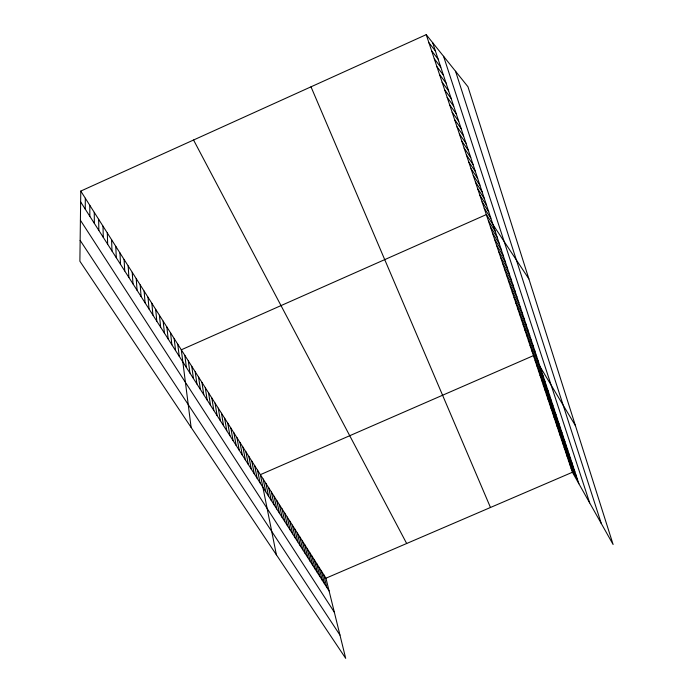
<?xml version="1.0" encoding="UTF-8"?>
<svg xmlns="http://www.w3.org/2000/svg" width="693" height="693" viewBox="0 0 693 693"><rect width="100%" height="100%" fill="white"/><g stroke="black" fill="none" stroke-linecap="round" stroke-linejoin="round"><path stroke-width="1.04" d="M85.265 209.156L85.317 198.25M80.778 191.077L79.886 261.226L345.694 658.35L325.953 578.196L80.778 191.077L426.221 34.65L467.966 86.764L613.114 544.507L572.418 472.262L426.221 34.65M325.953 578.196L572.418 472.262M428.95 42.793L435.395 50.935M431.635 50.849L438.097 59.096M434.294 58.818L440.774 67.169M436.928 66.701L443.425 75.156M439.535 74.498L446.041 83.047M442.117 82.216L448.631 90.861M444.663 89.847L451.195 98.579M447.184 97.392L453.724 106.228M449.679 104.868L456.228 113.791M452.157 112.266L458.714 121.266M454.599 119.577L461.166 128.664M457.016 126.819L463.591 135.993M459.407 133.992L465.999 143.234M461.781 141.086L468.373 150.407M464.128 148.103L470.729 157.502M466.45 155.059L473.05 164.527M468.745 161.937L475.363 171.483M471.023 168.745L477.642 178.361M473.276 175.494L479.902 185.17M475.511 182.164L482.137 191.909M477.711 188.782L484.346 198.588M479.902 195.322L486.538 205.197M482.068 201.802L488.704 211.737M484.208 208.221L490.852 218.208M528.906 278.941L486.33 214.579L181.306 349.8L191.112 427.399M488.435 220.876L495.088 230.977M80.145 240.376L339.968 635.1M490.523 227.105L497.167 237.266M492.584 233.281L499.237 243.494M494.629 239.397L501.282 249.662M80.405 220.244L334.329 612.205M496.647 245.461L503.3 255.769M498.657 251.464L505.31 261.815M500.641 257.406L507.293 267.81M502.607 263.297L509.26 273.744M80.639 201.906L329.088 590.938M504.556 269.127L511.209 279.617M506.488 274.913L513.141 285.447M508.402 280.639L515.055 291.216M510.299 286.313L516.952 296.925M512.179 291.935L518.823 302.59M514.041 297.514L520.686 308.203M515.887 303.032L522.531 313.764M517.714 308.506L524.358 319.265M519.525 313.929L526.169 324.731M521.318 319.3L527.962 330.137M523.102 324.627L529.738 335.499M524.861 329.911L531.496 340.809M526.611 335.143L533.246 346.076M528.343 340.332L534.97 351.29M530.067 345.478L536.685 356.462M531.765 350.571L538.383 361.59M575.433 425.675L533.454 355.63L260.377 474.662L276.394 554.816M535.117 360.594L541.727 371.656M536.754 365.514L543.364 376.602M538.392 370.391L544.993 381.505M540.003 375.234L546.604 386.373M541.605 380.033L548.198 391.19M543.199 384.788L549.783 395.972M544.776 389.509L551.359 400.71M546.335 394.187L552.919 405.414M547.886 398.83L554.461 410.074M549.428 403.439L555.994 414.7M550.952 408.004L557.51 419.282M552.46 412.534L559.017 423.83M553.967 417.021L560.516 428.335M555.457 421.474L561.997 432.804M556.929 425.9L563.47 437.24M558.393 430.284L564.925 441.64M559.849 434.632L566.372 446.006M561.287 438.946L567.81 450.329M562.716 443.225L569.23 454.625M564.137 447.47L570.642 458.887M565.549 451.689L572.046 463.115M566.943 455.864L573.432 467.299M568.329 460.013L574.809 471.457M569.698 464.128L576.178 475.589M571.067 468.217L577.538 479.677M193.555 140.012L406.67 543.503M311.001 86.824L490.471 507.484M432.657 42.68L578.889 483.74M443.563 56.298L589.674 502.901M455.544 71.249L601.307 523.544M323.674 574.592L326.793 587.335M321.37 570.963L324.471 583.714M319.057 567.307L322.141 580.058M316.718 563.626L319.785 576.368M314.371 559.909L317.411 572.652M311.997 556.167L315.02 568.91M309.615 552.39L312.612 565.141M307.207 548.587L310.187 561.339M304.773 544.759L307.735 557.501M302.33 540.895L305.266 553.638M299.861 537.006L302.78 549.748M297.384 533.082L300.277 545.815M294.871 529.123L297.747 541.857M292.351 525.138L295.201 537.872M289.804 521.119L292.628 533.844M287.24 517.065L290.038 529.79M284.65 512.985L287.422 525.701M282.042 508.861L284.788 521.578M279.409 504.712L282.138 517.411M276.758 500.519L279.461 513.218M274.09 496.301L276.758 508.991M271.387 492.047L274.038 504.729M268.676 487.751L271.284 500.433M265.93 483.428L268.52 496.093M263.167 479.062L265.722 491.718M257.545 470.183L260.04 482.813M254.677 465.661L257.146 478.283M251.793 461.105L254.227 473.717M248.882 456.505L251.282 469.1M245.946 451.871L248.311 464.449M242.983 447.184L245.313 459.762M239.995 442.472L242.29 455.024M236.98 437.707L239.241 450.242M233.931 432.9L236.157 445.426M230.864 428.057L233.056 440.557M227.772 423.163L229.92 435.654M224.645 418.234L226.758 430.7M221.491 413.253L223.562 425.701M218.312 408.229L220.339 420.66M215.099 403.161L217.091 415.566M211.859 398.042L213.808 410.429M208.584 392.879L210.499 405.24M205.293 387.673L207.155 400M201.958 382.415L203.777 394.715M198.596 377.105L200.372 389.379M195.201 371.751L196.933 384M191.779 366.337L193.46 378.56M188.323 360.88L189.951 373.068M184.832 355.37L186.408 367.524M177.746 344.187L179.227 356.28M174.151 338.513L175.58 350.571M170.53 332.787L171.899 344.811M166.866 327.001L168.182 338.99M163.167 321.162L164.432 333.108M159.433 315.272L160.637 327.174M155.665 309.312L156.809 321.18M151.854 303.3L152.945 315.124M148.007 297.228L149.038 309M144.118 291.095L145.088 302.824M140.194 284.892L141.103 296.578M136.226 278.638L137.067 290.272M132.224 272.314L133.004 283.896M128.179 265.921L128.889 277.451M124.09 259.468L124.731 270.946M119.958 252.945L120.53 264.371M115.792 246.361L116.285 257.718M111.573 239.7L111.997 251.005M107.311 232.969L107.658 244.213M103.006 226.178L103.274 237.352M98.657 219.309L98.848 230.422M94.257 212.361L94.369 223.406M89.813 205.345L89.847 216.32"/></g></svg>
